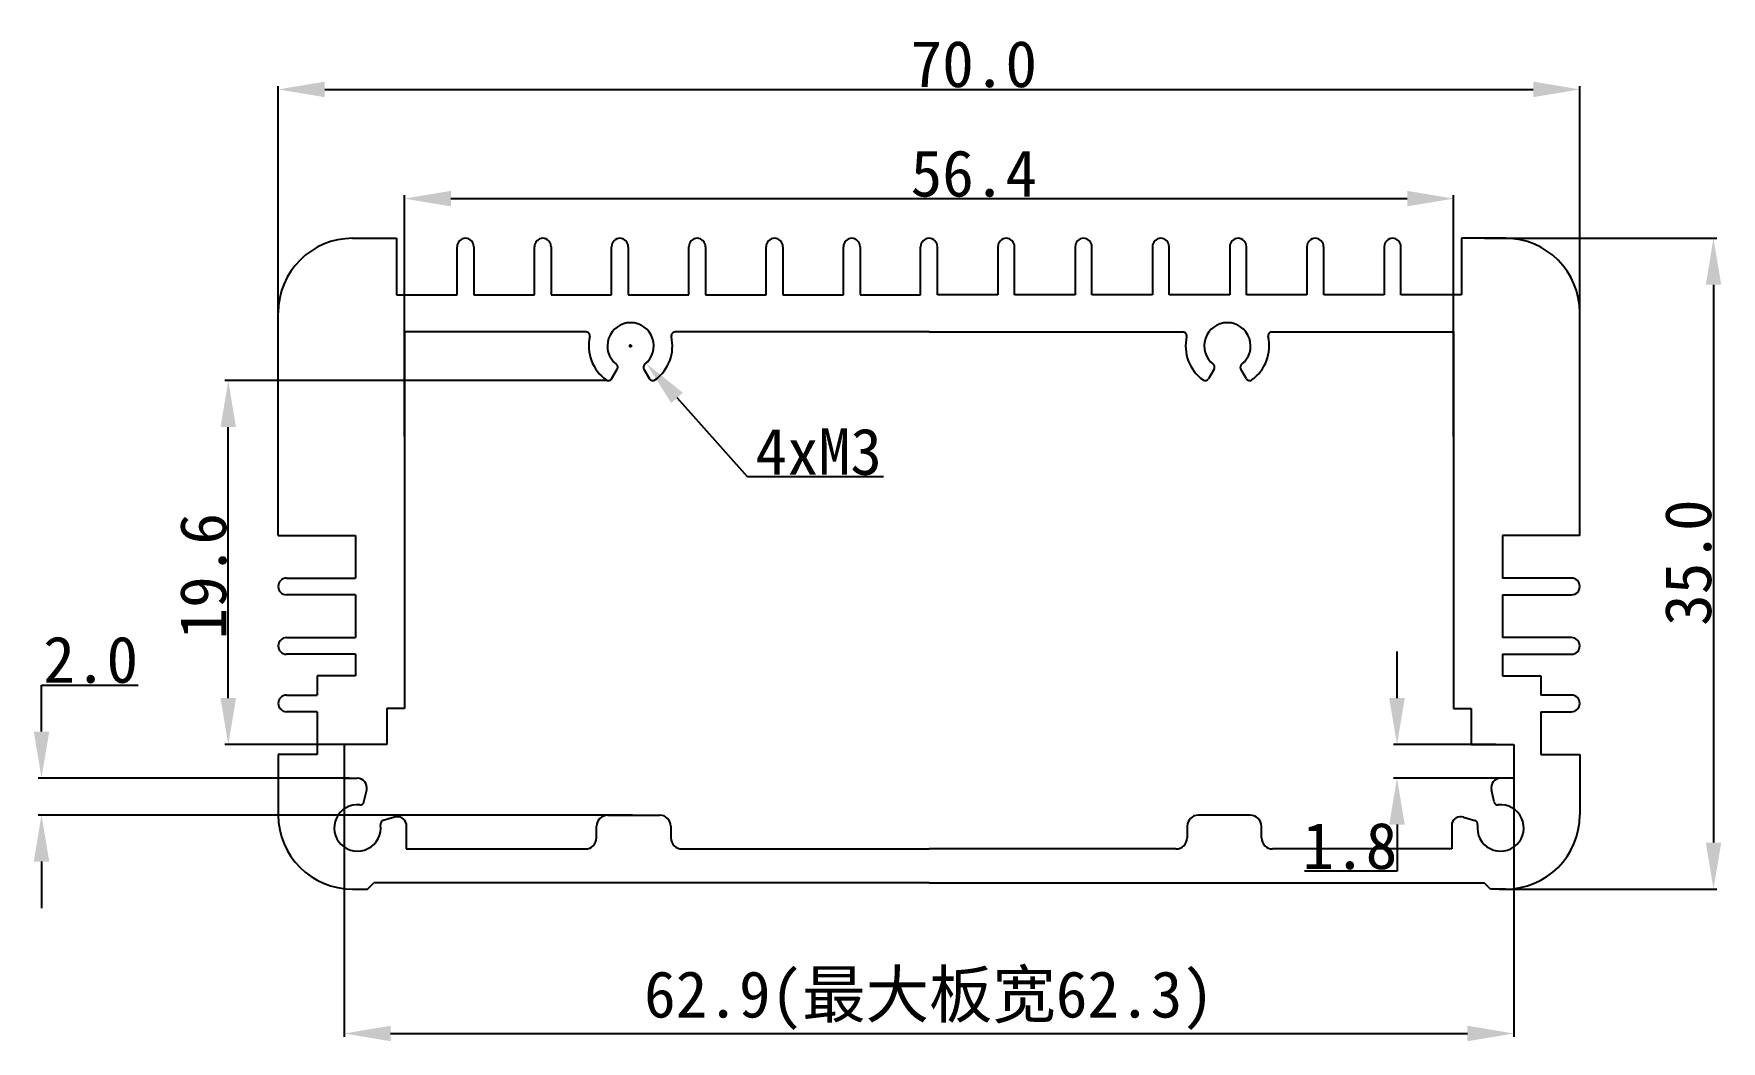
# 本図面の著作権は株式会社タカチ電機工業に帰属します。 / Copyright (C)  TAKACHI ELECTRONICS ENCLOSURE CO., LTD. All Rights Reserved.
# Model space of a CAD drawing. Header units: inches. Extents: x -5.1 to 85.7, y -5.1 to 49.1.
import ezdxf

# ---------------------------------------------------------------- set-up
doc = ezdxf.new("R2010")
doc.units = ezdxf.units.IN
doc.header["$MEASUREMENT"] = 0
doc.layers.get('Defpoints').update_dxf_attribs({"lineweight": 25})
doc.layers.add('1', color=30, linetype='Continuous')
doc.styles.get("Standard").update_dxf_attribs({"font": 'simhei.ttf'})
doc.dimstyles.get("Standard").update_dxf_attribs({"dimtxt": 2.5, "dimasz": 2.5, "dimexe": 0.18, "dimexo": 0.0625, "dimgap": 0.09, "dimtad": 1, "dimtoh": 1, "dimdec": 1, "dimzin": 0, "dimdsep": 46, "dimtxsty": 'Standard', "dimcen": 0.09, "dimadec": 0, "dimazin": 0, "dimtfac": 1, "dimtdec": 1, "dimtofl": 0, "dimtmove": 0, "dimatfit": 3, "dimfxl": 1, "dimtolj": 1, "dimtzin": 0, "dimarcsym": 0})

# ---------------------------------------------------------------- blocks, each defined once
blk = doc.blocks.new('*D33')
at = {"color": 0, "lineweight": -2}
for p, q in [((8.077, 26.799), (8.077, 46.298)), ((78.077, 28.187), (78.077, 46.298)), ((10.577, 46.118), (75.577, 46.118))]:
    blk.add_line(p, q, dxfattribs=at)
at = {"color": 0}
for points in [[(10.577, 46.535), (10.577, 45.701), (8.077, 46.118)], [(75.577, 46.535), (75.577, 45.701), (78.077, 46.118)]]:
    blk.add_solid(points, dxfattribs=at)
at = {"layer": 'Defpoints', "color": 0}
for p in [(78.077, 46.118), (78.077, 28.125), (8.077, 26.737)]:
    blk.add_point(p, dxfattribs=at)
at = {"color": 0, "insert": (45.487, 47.472), "char_height": 2.5, "attachment_point": 5}
blk.add_mtext('\\A1;70.0', dxfattribs=at)
blk = doc.blocks.new('*D34')
at = {"color": 0, "lineweight": -2}
for p, q in [((72.958, 38.112), (85.448, 38.112)), ((85.268, 35.612), (85.268, 5.612)), ((73.737, 3.112), (85.448, 3.112))]:
    blk.add_line(p, q, dxfattribs=at)
at = {"color": 0}
for points in [[(84.852, 35.612), (85.685, 35.612), (85.268, 38.112)], [(84.852, 5.612), (85.685, 5.612), (85.268, 3.112)]]:
    blk.add_solid(points, dxfattribs=at)
at = {"layer": 'Defpoints', "color": 0}
for p in [(72.896, 38.112), (73.674, 3.112), (85.268, 3.112)]:
    blk.add_point(p, dxfattribs=at)
at = {"color": 0, "insert": (83.914, 20.67), "char_height": 2.5, "attachment_point": 5, "rotation": 90}
blk.add_mtext('\\A1;35.0', dxfattribs=at)
blk = doc.blocks.new('*D35')
at = {"color": 0, "lineweight": -2}
for p, q in [((68.247, 13.384), (68.247, 15.884)), ((73.563, 10.884), (68.067, 10.884)), ((74.114, 9.084), (68.067, 9.084)), ((68.247, 6.584), (68.247, 4.084)), ((68.247, 4.084), (63.269, 4.084))]:
    blk.add_line(p, q, dxfattribs=at)
at = {"color": 0}
for points in [[(67.83, 13.384), (68.663, 13.384), (68.247, 10.884)], [(67.83, 6.584), (68.663, 6.584), (68.247, 9.084)]]:
    blk.add_solid(points, dxfattribs=at)
at = {"layer": 'Defpoints', "color": 0}
for p in [(73.625, 10.884), (68.247, 9.084), (74.177, 9.084)]:
    blk.add_point(p, dxfattribs=at)
at = {"color": 0, "insert": (65.713, 5.424), "char_height": 2.5, "attachment_point": 5}
blk.add_mtext('\\A1;1.8', dxfattribs=at)
blk = doc.blocks.new('*D36')
at = {"color": 0, "lineweight": -2}
for p, q in [((-4.655, 11.584), (-4.655, 14.084)), ((-4.655, 14.084), (0.547, 14.084)), ((11.915, 9.084), (-4.835, 9.084)), ((27.132, 7.092), (-4.835, 7.092)), ((-4.655, 4.592), (-4.655, 2.092))]:
    blk.add_line(p, q, dxfattribs=at)
at = {"color": 0}
for points in [[(-5.072, 11.584), (-4.238, 11.584), (-4.655, 9.084)], [(-5.072, 4.592), (-4.238, 4.592), (-4.655, 7.092)]]:
    blk.add_solid(points, dxfattribs=at)
at = {"layer": 'Defpoints', "color": 0}
for p in [(-4.655, 9.084), (11.977, 9.084), (27.195, 7.092)]:
    blk.add_point(p, dxfattribs=at)
at = {"color": 0, "insert": (-2.009, 15.438), "char_height": 2.5, "attachment_point": 5}
blk.add_mtext('\\A1;2.0', dxfattribs=at)
blk = doc.blocks.new('*D37')
at = {"color": 0, "lineweight": -2}
for p, q in [((14.86, 27.458), (14.86, 40.427)), ((17.36, 40.247), (68.794, 40.247)), ((71.294, 27.458), (71.294, 40.427))]:
    blk.add_line(p, q, dxfattribs=at)
at = {"color": 0}
for points in [[(17.36, 40.663), (17.36, 39.83), (14.86, 40.247)], [(68.794, 40.663), (68.794, 39.83), (71.294, 40.247)]]:
    blk.add_solid(points, dxfattribs=at)
at = {"layer": 'Defpoints', "color": 0}
for p in [(71.294, 40.247), (14.86, 27.395), (71.294, 27.395)]:
    blk.add_point(p, dxfattribs=at)
at = {"color": 0, "insert": (45.487, 41.587), "char_height": 2.5, "attachment_point": 5}
blk.add_mtext('\\A1;56.4', dxfattribs=at)
blk = doc.blocks.new('*D38')
at = {"color": 0, "lineweight": -2}
for p, q in [((25.772, 30.457), (5.211, 30.457)), ((5.391, 13.384), (5.391, 27.957)), ((12.708, 10.884), (5.211, 10.884))]:
    blk.add_line(p, q, dxfattribs=at)
at = {"color": 0}
for points in [[(4.974, 27.957), (5.808, 27.957), (5.391, 30.457)], [(4.974, 13.384), (5.808, 13.384), (5.391, 10.884)]]:
    blk.add_solid(points, dxfattribs=at)
at = {"layer": 'Defpoints', "color": 0}
for p in [(5.391, 30.457), (25.835, 30.457), (12.77, 10.884)]:
    blk.add_point(p, dxfattribs=at)
at = {"color": 0, "insert": (4.051, 19.938), "char_height": 2.5, "attachment_point": 5, "rotation": 90}
blk.add_mtext('\\A1;19.6', dxfattribs=at)
blk = doc.blocks.new('*D39')
at = {"layer": '1', "color": 0, "lineweight": -2}
for p, q in [((11.624, 9.921), (11.624, -4.832)), ((74.531, 9.921), (74.531, -4.832)), ((14.124, -4.652), (72.031, -4.652))]:
    blk.add_line(p, q, dxfattribs=at)
at = {"layer": '1', "color": 0}
for points in [[(14.124, -4.235), (14.124, -5.068), (11.624, -4.652)], [(72.031, -4.235), (72.031, -5.068), (74.531, -4.652)]]:
    blk.add_solid(points, dxfattribs=at)
at = {"layer": 'Defpoints', "color": 0}
for p in [(11.624, 9.984), (74.531, 9.984), (74.531, -4.652)]:
    blk.add_point(p, dxfattribs=at)
at = {"layer": '1', "color": 0, "insert": (43.077, -2.876), "char_height": 2.5, "width": 34.54197, "attachment_point": 5}
blk.add_mtext('\\A1;62.9(最大板宽62.3)', dxfattribs=at)
blk = doc.blocks.new('*D40')
at = {"color": 0, "lineweight": -2}
for p, q in [((26.938, 32.324), (27.118, 32.324)), ((27.028, 32.234), (27.028, 32.414)), ((33.324, 25.284), (29.528, 29.529)), ((40.627, 25.284), (33.324, 25.284))]:
    blk.add_line(p, q, dxfattribs=at)
at = {"color": 0}
blk.add_solid([(29.839, 29.807), (29.217, 29.251), (27.861, 31.393)], dxfattribs=at)
at = {"layer": 'Defpoints', "color": 0}
for p in [(26.195, 33.256), (27.861, 31.393)]:
    blk.add_point(p, dxfattribs=at)
at = {"color": 0, "insert": (37.143, 26.624), "char_height": 2.5, "attachment_point": 5}
blk.add_mtext('\\A1;{\\f@SimHei|b0|i0|c134|p49;4xM3}', dxfattribs=at)

msp = doc.modelspace()

# ---------------------------------------------------------------- linework, layer by layer
for p, q in [((12.077, 38.112), (14.44, 38.112)), ((14.44, 38.112), (14.44, 35.066)), ((17.696, 35.066), (17.696, 37.662)), ((18.595, 37.662), (18.595, 35.066)), ((21.852, 35.066), (21.852, 37.662)), ((22.75, 37.662), (22.75, 35.066)), ((26.007, 35.066), (26.007, 37.662)), ((26.905, 37.662), (26.905, 35.066)), ((30.162, 35.066), (30.162, 37.662)), ((31.061, 37.662), (31.061, 35.066)), ((34.317, 35.066), (34.317, 37.662)), ((35.216, 37.662), (35.216, 35.066)), ((38.473, 35.066), (38.473, 37.662)), ((39.371, 37.662), (39.371, 35.066)), ((42.628, 35.066), (42.628, 37.662)), ((43.526, 35.066), (43.526, 37.662)), ((46.783, 37.662), (46.783, 35.066)), ((47.682, 35.066), (47.682, 37.662)), ((50.938, 37.662), (50.938, 35.066)), ((51.837, 35.066), (51.837, 37.662)), ((55.094, 37.662), (55.094, 35.066)), ((55.992, 35.066), (55.992, 37.662)), ((59.249, 37.662), (59.249, 35.066)), ((60.147, 35.066), (60.147, 37.662)), ((63.404, 37.662), (63.404, 35.066)), ((64.303, 35.066), (64.303, 37.662)), ((67.559, 37.662), (67.559, 35.066)), ((68.458, 35.066), (68.458, 37.662)), ((74.077, 38.112), (71.715, 38.112)), ((71.715, 38.112), (71.715, 35.066)), ((14.44, 35.066), (17.696, 35.066)), ((18.595, 35.066), (21.852, 35.066)), ((22.75, 35.066), (26.007, 35.066)), ((26.905, 35.066), (30.162, 35.066)), ((31.061, 35.066), (34.317, 35.066)), ((35.216, 35.066), (38.473, 35.066)), ((39.371, 35.066), (42.628, 35.066)), ((46.783, 35.066), (43.526, 35.066)), ((50.938, 35.066), (47.682, 35.066)), ((55.094, 35.066), (51.837, 35.066)), ((59.249, 35.066), (55.992, 35.066)), ((63.404, 35.066), (60.147, 35.066)), ((67.559, 35.066), (64.303, 35.066)), ((71.715, 35.066), (68.458, 35.066)), ((8.077, 22.138), (8.077, 34.112)), ((78.077, 22.138), (78.077, 34.112)), ((24.641, 33.074), (14.86, 33.074)), ((14.86, 33.074), (14.86, 12.825)), ((24.641, 33.074), (14.86, 33.074)), ((43.077, 33.074), (29.416, 33.074)), ((43.077, 33.074), (29.416, 33.074)), ((43.077, 33.074), (56.739, 33.074)), ((43.077, 33.074), (56.739, 33.074)), ((61.513, 33.074), (71.294, 33.074)), ((61.513, 33.074), (71.294, 33.074)), ((71.294, 33.074), (71.294, 12.825)), ((26.008, 30.557), (26.31, 31.081)), ((27.746, 31.081), (28.048, 30.557)), ((58.408, 31.081), (58.106, 30.557)), ((60.146, 30.557), (59.844, 31.081)), ((8.077, 22.138), (12.227, 22.138)), ((12.227, 22.138), (12.227, 19.838)), ((78.077, 22.138), (73.927, 22.138)), ((73.927, 22.138), (73.927, 19.838)), ((8.526, 19.838), (12.227, 19.838)), ((77.628, 19.838), (73.927, 19.838)), ((12.227, 18.94), (8.526, 18.94)), ((12.227, 18.94), (12.227, 16.64)), ((73.927, 18.94), (77.628, 18.94)), ((73.927, 18.94), (73.927, 16.64)), ((8.526, 16.64), (12.227, 16.64)), ((77.628, 16.64), (73.927, 16.64)), ((12.227, 15.741), (8.526, 15.741)), ((12.227, 15.741), (12.227, 14.591)), ((73.927, 15.741), (77.628, 15.741)), ((73.927, 15.741), (73.927, 14.591)), ((12.227, 14.591), (10.177, 14.591)), ((10.177, 14.591), (10.177, 13.55)), ((73.927, 14.591), (75.977, 14.591)), ((75.977, 14.591), (75.977, 13.55)), ((8.526, 13.55), (10.177, 13.55)), ((14.86, 12.825), (13.917, 12.825)), ((13.917, 12.825), (13.917, 10.884)), ((71.294, 12.825), (72.237, 12.825)), ((72.237, 12.825), (72.237, 10.884)), ((77.628, 13.55), (75.977, 13.55)), ((10.177, 12.652), (8.526, 12.652)), ((10.177, 12.652), (10.177, 10.352)), ((75.977, 12.652), (77.628, 12.652)), ((75.977, 12.652), (75.977, 10.352)), ((10.177, 10.352), (8.077, 10.352)), ((8.077, 10.352), (8.077, 7.112)), ((13.917, 10.884), (11.624, 10.884)), ((11.624, 10.884), (11.624, 9.084)), ((72.237, 10.884), (74.531, 10.884)), ((74.531, 10.884), (74.531, 9.084)), ((75.977, 10.352), (78.077, 10.352)), ((78.077, 10.352), (78.077, 7.112)), ((11.624, 9.084), (12.331, 9.084)), ((74.531, 9.084), (73.823, 9.084)), ((12.687, 7.8), (12.834, 8.452)), ((73.467, 7.8), (73.32, 8.452)), ((14.336, 6.983), (13.715, 6.797)), ((14.96, 6.643), (14.96, 5.273)), ((25.196, 5.873), (25.196, 6.492)), ((25.796, 7.092), (28.593, 7.092)), ((29.193, 6.495), (29.196, 5.87)), ((56.961, 6.495), (56.958, 5.87)), ((60.358, 7.092), (57.561, 7.092)), ((60.958, 5.873), (60.958, 6.492)), ((71.194, 6.643), (71.194, 5.273)), ((71.818, 6.983), (72.439, 6.797)), ((14.96, 5.273), (24.596, 5.273)), ((29.796, 5.273), (43.077, 5.273)), ((56.358, 5.273), (43.077, 5.273)), ((71.194, 5.273), (61.558, 5.273)), ((12.077, 3.112), (12.883, 3.112)), ((12.883, 3.112), (13.218, 3.452)), ((43.077, 3.452), (13.218, 3.452)), ((43.077, 3.452), (72.936, 3.452)), ((73.272, 3.112), (72.936, 3.452)), ((74.077, 3.112), (73.272, 3.112))]:
    msp.add_line(p, q)
for centre, radius, start, end in [((12.077, 34.112), 4, 90, 180), ((18.146, 37.662), 0.449, 0, 180), ((22.301, 37.662), 0.449, 0, 180), ((26.456, 37.662), 0.449, 0, 180), ((30.611, 37.662), 0.449, 0, 180), ((34.767, 37.662), 0.449, 0, 180), ((38.922, 37.662), 0.449, 0, 180), ((43.077, 37.662), 0.449, 90, 180), ((43.077, 37.662), 0.449, 0, 90), ((47.232, 37.662), 0.449, 0, 180), ((51.388, 37.662), 0.449, 0, 180), ((55.543, 37.662), 0.449, 0, 180), ((59.698, 37.662), 0.449, 0, 180), ((63.853, 37.662), 0.449, 0, 180), ((68.009, 37.662), 0.449, 0, 180), ((74.077, 34.112), 4, 0, 90), ((24.641, 32.874), 0.2, 347.02712, 90), ((27.028, 32.324), 2.25, 167.02712, 234.40126), ((27.028, 32.324), 1.25, 307.92814, 232.07186), ((27.028, 32.324), 2.25, 305.59874, 12.97288), ((29.416, 32.874), 0.2, 90, 192.97288), ((56.739, 32.874), 0.2, 347.02712, 90), ((59.126, 32.324), 2.25, 167.02712, 234.40126), ((59.126, 32.324), 1.25, 307.92814, 232.07186), ((59.126, 32.324), 2.25, 305.59874, 12.97288), ((61.513, 32.874), 0.2, 90, 192.97288), ((26.137, 31.181), 0.2, 330, 52.07186), ((27.92, 31.181), 0.2, 127.92814, 210), ((58.235, 31.181), 0.2, 330, 52.07186), ((60.017, 31.181), 0.2, 127.92814, 210), ((25.835, 30.657), 0.2, 234.40126, 330), ((28.222, 30.657), 0.2, 210, 305.59874), ((57.933, 30.657), 0.2, 234.40126, 330), ((60.319, 30.657), 0.2, 210, 305.59874), ((8.526, 19.389), 0.449, 90, 270), ((77.628, 19.389), 0.449, 270, 90), ((8.526, 16.19), 0.449, 90, 270), ((77.628, 16.19), 0.449, 270, 90), ((8.526, 13.101), 0.449, 90, 270), ((77.628, 13.101), 0.449, 270, 90), ((12.318, 8.558), 0.526, 348.43844, 88.57997), ((73.836, 8.558), 0.526, 91.42003, 191.56156), ((12.337, 6.403), 1.25, 83.87449, 8.05652), ((12.492, 7.844), 0.2, 263.87449, 347.26759), ((73.817, 6.403), 1.25, 171.94348, 96.12551), ((73.663, 7.844), 0.2, 192.73241, 276.12551), ((12.077, 7.112), 4, 180, 270), ((13.773, 6.606), 0.2, 106.68398, 188.05652), ((14.48, 6.505), 0.5, 16.02738, 106.68398), ((25.796, 6.492), 0.6, 90, 180), ((28.593, 6.492), 0.6, 0.24843, 90), ((57.561, 6.492), 0.6, 90, 179.75157), ((60.358, 6.492), 0.6, 0, 90), ((71.675, 6.505), 0.5, 73.31602, 163.97262), ((72.382, 6.606), 0.2, 351.94348, 73.31602), ((74.077, 7.112), 4, 270, 0), ((24.596, 5.873), 0.6, 270, 0), ((29.796, 5.873), 0.6, 180.24843, 270), ((56.358, 5.873), 0.6, 270, 359.75157), ((61.558, 5.873), 0.6, 180, 270)]:
    msp.add_arc(centre, radius, start, end)

# ---------------------------------------------------------------- dimensions: what is measured, and where the dimension line sits
for base, p1, p2, picture, middle in [((78.077, 46.118), (8.077, 26.737), (78.077, 28.125), '*D33', (45.487, 46.118)), ((71.294, 40.247), (14.86, 27.395), (71.294, 27.395), '*D37', (45.487, 40.247))]:
    dim = msp.add_linear_dim(base=base, p1=p1, p2=p2, dimstyle='Standard')
    dim.commit()
    dim.dimension.update_dxf_attribs({"geometry": picture, "text_midpoint": middle, "dimtype": 160})
for base, p1, p2, picture, middle in [((85.268, 3.112), (72.896, 38.112), (73.674, 3.112), '*D34', (85.268, 20.67)), ((5.391, 30.457), (12.77, 10.884), (25.835, 30.457), '*D38', (5.391, 19.938)), ((-4.655, 9.084), (27.195, 7.092), (11.977, 9.084), '*D36', (-2.009, 14.084))]:
    dim = msp.add_linear_dim(base=base, p1=p1, p2=p2, angle=90, dimstyle='Standard')
    dim.commit()
    dim.dimension.update_dxf_attribs({"geometry": picture, "text_midpoint": middle, "dimtype": 160})
dim = msp.add_diameter_dim_2p(p1=(26.195, 33.256), p2=(27.861, 31.393), text='{\\f@SimHei|b0|i0|c134|p49;4xM3}', dimstyle='Standard')
dim.commit()
dim.dimension.update_dxf_attribs({"geometry": '*D40', "text_midpoint": (37.143, 25.284), "dimtype": 163})
dim = msp.add_linear_dim(base=(68.247, 9.084), p1=(73.625, 10.884), p2=(74.177, 9.084), angle=90, dimstyle='Standard')
dim.commit()
dim.dimension.update_dxf_attribs({"geometry": '*D35', "text_midpoint": (65.713, 5.424)})
at = {"layer": '1'}
dim = msp.add_linear_dim(base=(74.531, -4.652), p1=(11.624, 9.984), p2=(74.531, 9.984), text='<>(最大板宽62.3)', dimstyle='Standard', dxfattribs=at)
dim.commit()
dim.dimension.update_dxf_attribs({"geometry": '*D39', "text_midpoint": (43.077, -2.876)})

doc.saveas('drawing.dxf')
